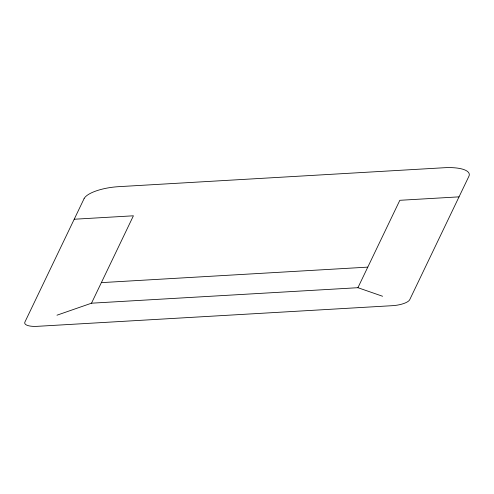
<?xml version="1.0" encoding="UTF-8"?>
<svg xmlns="http://www.w3.org/2000/svg" width="494" height="494" viewBox="0 0 494 494"><rect width="100%" height="100%" fill="white"/><g stroke="black" fill="none" stroke-linecap="round" stroke-linejoin="round"><path stroke-width="0.74" d="M56.971 315.197L91.501 303.193L133.411 215.798L74.211 219.237M91.501 303.193L357.922 287.699L399.831 200.298L459.037 196.859M101.363 282.63L367.783 267.131M357.922 287.699L382.591 296.258M84.073 198.674L24.904 322.057A15.11 4.897 -7.2 0 0 37.235 326.336L392.458 305.675A15.11 4.897 -7.2 0 0 409.73 299.679L468.899 176.29A30.22 9.787 -7.2 0 0 444.223 167.732L118.603 186.67A30.22 9.787 -7.2 0 0 84.073 198.674"/></g></svg>
